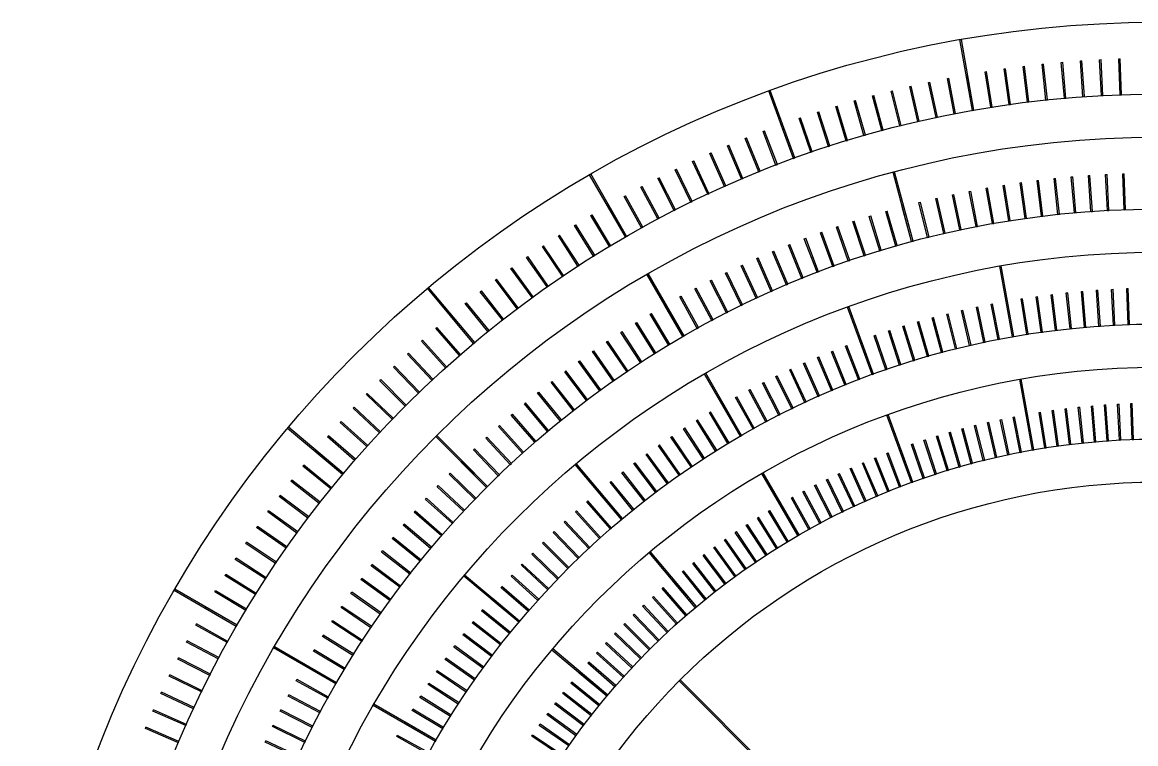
# Model space of a CAD drawing. Header units: millimetres. Extents: x -158 to 158, y -158 to 158.
# Drawn here: x -158 to -3.1, y 57.6 to 158 of the extents above; entities that cross this region are included whole.
import ezdxf

# ---------------------------------------------------------------- set-up
doc = ezdxf.new("R2010")
doc.units = ezdxf.units.MM
doc.layers.add('Compound009', color=7, linetype='CONTINUOUS')

msp = doc.modelspace()

# ---------------------------------------------------------------- linework, layer by layer
at = {"layer": 'Compound009'}
for p, q in [((-27.5349, 155.582), (-27.3379, 155.617)), ((-25.7984, 145.734), (-27.5349, 155.582)), ((-25.6014, 145.769), (-27.3379, 155.617)), ((-18.7453, 151.847), (-18.5468, 151.872)), ((-18.1359, 146.885), (-18.7453, 151.847)), ((-17.9374, 146.909), (-18.5468, 151.872)), ((-16.0923, 152.151), (-15.8934, 152.172)), ((-15.5697, 147.179), (-16.0923, 152.151)), ((-15.3708, 147.2), (-15.8934, 152.172)), ((-13.4344, 152.409), (-13.2352, 152.427)), ((-12.9987, 147.428), (-13.4344, 152.409)), ((-12.7994, 147.446), (-13.2352, 152.427)), ((-10.7725, 152.62), (-10.573, 152.634)), ((-10.4237, 147.633), (-10.7725, 152.62)), ((-10.2242, 147.646), (-10.573, 152.634)), ((-8.10726, 152.785), (-7.90754, 152.796)), ((-7.84558, 147.792), (-8.10726, 152.785)), ((-7.64586, 147.802), (-7.90754, 152.796)), ((-5.43956, 152.903), (-5.23968, 152.91)), ((-5.26506, 147.906), (-5.43956, 152.903)), ((-5.06519, 147.913), (-5.23968, 152.91)), ((-26.6667, 150.658), (-26.4697, 150.693)), ((-25.7984, 145.734), (-26.6667, 150.658)), ((-25.6014, 145.769), (-26.4697, 150.693)), ((-24.0332, 151.101), (-23.8357, 151.132)), ((-23.2511, 146.162), (-24.0332, 151.101)), ((-23.0535, 146.194), (-23.8357, 151.132)), ((-21.3925, 151.497), (-21.1945, 151.525)), ((-20.6966, 146.546), (-21.3925, 151.497)), ((-20.4986, 146.574), (-21.1945, 151.525)), ((-34.5149, 149.056), (-34.3201, 149.101)), ((-33.3902, 144.184), (-34.5149, 149.056)), ((-33.1953, 144.229), (-34.3201, 149.101)), ((-31.9083, 149.636), (-31.7127, 149.677)), ((-30.8687, 144.745), (-31.9083, 149.636)), ((-30.6731, 144.787), (-31.7127, 149.677)), ((-29.2919, 150.17), (-29.0956, 150.208)), ((-28.3379, 145.262), (-29.2919, 150.17)), ((-28.1416, 145.3), (-29.0956, 150.208)), ((-54.1332, 148.437), (-53.9452, 148.506)), ((-50.713, 139.04), (-54.1332, 148.437)), ((-50.525, 139.109), (-53.9452, 148.506)), ((-39.6959, 147.761), (-39.5027, 147.813)), ((-38.4018, 142.931), (-39.6959, 147.761)), ((-38.2086, 142.983), (-39.5027, 147.813)), ((-37.1111, 148.431), (-36.917, 148.479)), ((-35.9015, 143.58), (-37.1111, 148.431)), ((-35.7074, 143.628), (-36.917, 148.479)), ((-15.5697, 147.179), (-15.3708, 147.2)), ((-12.9987, 147.428), (-12.7994, 147.446)), ((-10.4237, 147.633), (-10.2242, 147.646)), ((-7.84558, 147.792), (-7.64586, 147.802)), ((-5.26506, 147.906), (-5.06519, 147.913)), ((-44.8285, 146.285), (-44.6372, 146.344)), ((-43.3666, 141.504), (-44.8285, 146.285)), ((-43.1754, 141.562), (-44.6372, 146.344)), ((-42.2686, 147.045), (-42.0764, 147.101)), ((-40.8905, 142.239), (-42.2686, 147.045)), ((-40.6982, 142.294), (-42.0764, 147.101)), ((-25.7984, 145.734), (-25.6014, 145.769)), ((-25.7984, 145.734), (-25.6014, 145.769)), ((-23.2511, 146.162), (-23.0535, 146.194)), ((-20.6966, 146.546), (-20.4986, 146.574)), ((-18.1359, 146.885), (-17.9374, 146.909)), ((-49.9065, 144.632), (-49.7174, 144.697)), ((-48.2786, 139.904), (-49.9065, 144.632)), ((-48.0895, 139.969), (-49.7174, 144.697)), ((-47.3747, 145.481), (-47.1845, 145.543)), ((-45.8296, 140.725), (-47.3747, 145.481)), ((-45.6394, 140.787), (-47.1845, 145.543)), ((-33.3902, 144.184), (-33.1953, 144.229)), ((-30.8687, 144.745), (-30.6731, 144.787)), ((-28.3379, 145.262), (-28.1416, 145.3)), ((-54.9237, 142.802), (-54.7369, 142.874)), ((-53.1318, 138.134), (-54.9237, 142.802)), ((-52.9451, 138.206), (-54.7369, 142.874)), ((-52.4231, 143.739), (-52.2351, 143.807)), ((-50.713, 139.04), (-52.4231, 143.739)), ((-50.525, 139.109), (-52.2351, 143.807)), ((-38.4018, 142.931), (-38.2086, 142.983)), ((-35.9015, 143.58), (-35.7074, 143.628)), ((-57.4075, 141.822), (-57.2221, 141.897)), ((-55.5345, 137.186), (-57.4075, 141.822)), ((-55.3491, 137.261), (-57.2221, 141.897)), ((-43.3666, 141.504), (-43.1754, 141.562)), ((-40.8905, 142.239), (-40.6982, 142.294)), ((-62.3221, 139.732), (-62.1394, 139.813)), ((-60.2884, 135.164), (-62.3221, 139.732)), ((-60.1057, 135.245), (-62.1394, 139.813)), ((-59.8739, 140.798), (-59.6898, 140.876)), ((-57.9203, 136.196), (-59.8739, 140.798)), ((-57.7362, 136.274), (-59.6898, 140.876)), ((-48.2786, 139.904), (-48.0895, 139.969)), ((-45.8296, 140.725), (-45.6394, 140.787)), ((-64.7512, 138.623), (-64.57, 138.707)), ((-62.6381, 134.091), (-64.7512, 138.623)), ((-62.4569, 134.176), (-64.57, 138.707)), ((-53.1318, 138.134), (-52.9451, 138.206)), ((-50.713, 139.04), (-50.525, 139.109)), ((-50.713, 139.04), (-50.525, 139.109)), ((-79.0866, 136.782), (-78.9134, 136.882)), ((-74.0866, 128.122), (-79.0866, 136.782)), ((-73.9134, 128.222), (-78.9134, 136.882)), ((-69.5496, 136.279), (-69.3714, 136.369)), ((-67.1015, 131.914), (-69.3714, 136.369)), ((-67.1607, 137.472), (-66.9809, 137.559)), ((-64.9688, 132.978), (-67.1607, 137.472)), ((-64.7891, 133.065), (-66.9809, 137.559)), ((-55.5345, 137.186), (-55.3491, 137.261)), ((-36.8489, 137.136), (-36.6557, 137.187)), ((-34.2607, 127.476), (-36.8489, 137.136)), ((-34.0675, 127.528), (-36.6557, 137.187)), ((-12.04, 136.47), (-11.8407, 136.487)), ((-11.6042, 131.489), (-12.04, 136.47)), ((-11.4049, 131.506), (-11.8407, 136.487)), ((-9.65639, 136.659), (-9.45688, 136.673)), ((-9.30761, 131.671), (-9.65639, 136.659)), ((-9.1081, 131.685), (-9.45688, 136.673)), ((-7.26989, 136.807), (-7.07016, 136.817)), ((-7.00821, 131.814), (-7.26989, 136.807)), ((-6.80848, 131.824), (-7.07016, 136.817)), ((-4.88117, 136.913), (-4.68129, 136.92)), ((-4.70667, 131.916), (-4.88117, 136.913)), ((-4.50679, 131.923), (-4.68129, 136.92)), ((-71.9174, 135.044), (-71.7409, 135.138)), ((-69.5701, 130.629), (-71.9174, 135.044)), ((-69.3935, 130.723), (-71.7409, 135.138)), ((-67.2797, 131.824), (-69.5496, 136.279)), ((-60.2884, 135.164), (-60.1057, 135.245)), ((-57.9203, 136.196), (-57.7362, 136.274)), ((-23.8883, 134.901), (-23.6913, 134.936)), ((-23.02, 129.977), (-23.8883, 134.901)), ((-22.8231, 130.012), (-23.6913, 134.936)), ((-21.5303, 135.298), (-21.3328, 135.329)), ((-20.7481, 130.359), (-21.5303, 135.298)), ((-20.5506, 130.391), (-21.3328, 135.329)), ((-19.1657, 135.653), (-18.9677, 135.681)), ((-18.4699, 130.701), (-19.1657, 135.653)), ((-18.2718, 130.729), (-18.9677, 135.681)), ((-16.7954, 135.967), (-16.5968, 135.991)), ((-16.186, 131.004), (-16.7954, 135.967)), ((-15.9875, 131.028), (-16.5968, 135.991)), ((-14.4199, 136.239), (-14.2209, 136.26)), ((-13.8972, 131.266), (-14.4199, 136.239)), ((-13.6983, 131.287), (-14.2209, 136.26)), ((-74.2633, 133.768), (-74.0884, 133.865)), ((-71.8393, 129.395), (-74.2633, 133.768)), ((-71.6644, 129.492), (-74.0884, 133.865)), ((-62.6381, 134.091), (-62.4569, 134.176)), ((-30.9157, 133.466), (-30.7209, 133.511)), ((-29.791, 128.594), (-30.9157, 133.466)), ((-29.5961, 128.639), (-30.7209, 133.511)), ((-28.5817, 133.985), (-28.3861, 134.027)), ((-27.5422, 129.095), (-28.5817, 133.985)), ((-27.3465, 129.136), (-28.3861, 134.027)), ((-26.239, 134.464), (-26.0427, 134.502)), ((-25.285, 129.556), (-26.239, 134.464)), ((-25.0886, 129.594), (-26.0427, 134.502)), ((-76.5866, 132.452), (-76.4134, 132.552)), ((-74.0866, 128.122), (-76.5866, 132.452)), ((-73.9134, 128.222), (-76.4134, 132.552)), ((-67.2797, 131.824), (-67.1015, 131.914)), ((-64.9688, 132.978), (-64.7891, 133.065)), ((-37.8584, 131.665), (-37.6662, 131.72)), ((-36.288, 126.914), (-37.6662, 131.72)), ((-35.5548, 132.306), (-35.3616, 132.358)), ((-34.2607, 127.476), (-35.5548, 132.306)), ((-34.0675, 127.528), (-35.3616, 132.358)), ((-33.2403, 132.906), (-33.0463, 132.955)), ((-32.0307, 128.055), (-33.2403, 132.906)), ((-31.8367, 128.103), (-33.0463, 132.955)), ((-9.30761, 131.671), (-9.1081, 131.685)), ((-7.00821, 131.814), (-6.80848, 131.824)), ((-4.70667, 131.916), (-4.50679, 131.923)), ((-78.8865, 131.095), (-78.7151, 131.198)), ((-76.3114, 126.809), (-78.8865, 131.095)), ((-76.1399, 126.912), (-78.7151, 131.198)), ((-69.5701, 130.629), (-69.3935, 130.723)), ((-42.4304, 130.264), (-42.2402, 130.326)), ((-40.8853, 125.509), (-42.4304, 130.264)), ((-40.6951, 125.57), (-42.2402, 130.326)), ((-40.1506, 130.985), (-39.9593, 131.043)), ((-38.6887, 126.203), (-40.1506, 130.985)), ((-38.4974, 126.261), (-39.9593, 131.043)), ((-36.4803, 126.859), (-37.8584, 131.665)), ((-20.7481, 130.359), (-20.5506, 130.391)), ((-18.4699, 130.701), (-18.2718, 130.729)), ((-16.186, 131.004), (-15.9875, 131.028)), ((-13.8972, 131.266), (-13.6983, 131.287)), ((-11.6042, 131.489), (-11.4049, 131.506)), ((-81.1625, 129.698), (-80.9928, 129.804)), ((-78.5129, 125.458), (-81.1625, 129.698)), ((-78.3432, 125.564), (-80.9928, 129.804)), ((-71.8393, 129.395), (-71.6644, 129.492)), ((-46.9507, 128.704), (-46.7628, 128.772)), ((-45.2406, 124.005), (-46.9507, 128.704)), ((-45.0527, 124.074), (-46.7628, 128.772)), ((-44.6974, 129.503), (-44.5083, 129.569)), ((-43.0695, 124.776), (-44.6974, 129.503)), ((-42.8804, 124.841), (-44.5083, 129.569)), ((-29.791, 128.594), (-29.5961, 128.639)), ((-27.5422, 129.095), (-27.3465, 129.136)), ((-25.285, 129.556), (-25.0886, 129.594)), ((-23.02, 129.977), (-22.8231, 130.012)), ((-83.4136, 128.262), (-83.2459, 128.371)), ((-80.6904, 124.069), (-83.4136, 128.262)), ((-80.5227, 124.178), (-83.2459, 128.371)), ((-74.0866, 128.122), (-73.9134, 128.222)), ((-74.0866, 128.122), (-73.9134, 128.222)), ((-51.4138, 126.987), (-51.2284, 127.062)), ((-49.3554, 122.426), (-51.2284, 127.062)), ((-49.1898, 127.865), (-49.0031, 127.936)), ((-47.3979, 123.197), (-49.1898, 127.865)), ((-47.2112, 123.268), (-49.0031, 127.936)), ((-34.2607, 127.476), (-34.0675, 127.528)), ((-34.2607, 127.476), (-34.0675, 127.528)), ((-32.0307, 128.055), (-31.8367, 128.103)), ((-85.6394, 126.787), (-85.4736, 126.899)), ((-82.8435, 122.642), (-85.6394, 126.787)), ((-82.6776, 122.753), (-85.4736, 126.899)), ((-78.5129, 125.458), (-78.3432, 125.564)), ((-76.3114, 126.809), (-76.1399, 126.912)), ((-53.6222, 126.07), (-53.4381, 126.148)), ((-51.6686, 121.468), (-53.6222, 126.07)), ((-51.4845, 121.546), (-53.4381, 126.148)), ((-49.5408, 122.351), (-51.4138, 126.987)), ((-40.8853, 125.509), (-40.6951, 125.57)), ((-38.6887, 126.203), (-38.4974, 126.261)), ((-36.4803, 126.859), (-36.288, 126.914)), ((-87.8391, 125.273), (-87.6753, 125.388)), ((-84.9712, 121.177), (-87.8391, 125.273)), ((-84.8074, 121.292), (-87.6753, 125.388)), ((-80.6904, 124.069), (-80.5227, 124.178)), ((-57.9893, 124.122), (-57.8081, 124.206)), ((-55.8762, 119.59), (-57.9893, 124.122)), ((-55.695, 119.675), (-57.8081, 124.206)), ((-55.8143, 125.115), (-55.6316, 125.196)), ((-53.7806, 120.547), (-55.8143, 125.115)), ((-53.5979, 120.629), (-55.6316, 125.196)), ((-45.2406, 124.005), (-45.0527, 124.074)), ((-43.0695, 124.776), (-42.8804, 124.841)), ((-21.9782, 124.068), (-21.7812, 124.103)), ((-20.2417, 114.22), (-21.9782, 124.068)), ((-20.0447, 114.255), (-21.7812, 124.103)), ((-90.012, 123.721), (-89.8502, 123.838)), ((-87.0731, 119.676), (-90.012, 123.721)), ((-86.9113, 119.793), (-89.8502, 123.838)), ((-82.8435, 122.642), (-82.6776, 122.753)), ((-71.0866, 122.926), (-70.9134, 123.026)), ((-66.0866, 114.265), (-71.0866, 122.926)), ((-65.9134, 114.365), (-70.9134, 123.026)), ((-60.1467, 123.091), (-59.967, 123.179)), ((-57.9549, 118.597), (-60.1467, 123.091)), ((-57.7751, 118.685), (-59.967, 123.179)), ((-49.5408, 122.351), (-49.3554, 122.426)), ((-47.3979, 123.197), (-47.2112, 123.268)), ((-101.637, 120.971), (-101.484, 121.099)), ((-95.2092, 113.31), (-101.637, 120.971)), ((-95.056, 113.439), (-101.484, 121.099)), ((-92.1576, 122.131), (-91.9978, 122.251)), ((-89.1485, 118.138), (-92.1576, 122.131)), ((-88.9888, 118.258), (-91.9978, 122.251)), ((-84.9712, 121.177), (-84.8074, 121.292)), ((-64.4059, 120.917), (-64.2293, 121.011)), ((-62.0585, 116.502), (-64.4059, 120.917)), ((-61.882, 116.596), (-64.2293, 121.011)), ((-62.2858, 122.022), (-62.1076, 122.113)), ((-60.0158, 117.567), (-62.2858, 122.022)), ((-59.8376, 117.658), (-62.1076, 122.113)), ((-51.6686, 121.468), (-51.4845, 121.546)), ((-6.43251, 120.829), (-6.23279, 120.839)), ((-5.97111, 115.846), (-6.23279, 120.839)), ((-4.32278, 120.923), (-4.1229, 120.93)), ((-4.14828, 115.926), (-4.32278, 120.923)), ((-3.9484, 115.933), (-4.1229, 120.93)), ((-94.275, 120.504), (-94.1174, 120.627)), ((-91.1967, 116.564), (-94.275, 120.504)), ((-91.0391, 116.687), (-94.1174, 120.627)), ((-87.0731, 119.676), (-86.9113, 119.793)), ((-66.5064, 119.774), (-66.3315, 119.871)), ((-64.0823, 115.401), (-66.5064, 119.774)), ((-63.9074, 115.498), (-66.3315, 119.871)), ((-55.8762, 119.59), (-55.695, 119.675)), ((-53.7806, 120.547), (-53.5979, 120.629)), ((-19.0273, 119.495), (-18.8298, 119.526)), ((-18.2452, 114.556), (-19.0273, 119.495)), ((-18.0476, 114.587), (-18.8298, 119.526)), ((-16.939, 119.809), (-16.7409, 119.836)), ((-16.2431, 114.857), (-16.939, 119.809)), ((-16.0451, 114.885), (-16.7409, 119.836)), ((-14.8454, 120.086), (-14.6469, 120.11)), ((-14.2361, 115.123), (-14.8454, 120.086)), ((-14.0376, 115.148), (-14.6469, 120.11)), ((-12.7474, 120.327), (-12.5485, 120.348)), ((-12.2248, 115.354), (-12.7474, 120.327)), ((-12.0258, 115.375), (-12.5485, 120.348)), ((-10.6455, 120.531), (-10.4462, 120.548)), ((-10.2097, 115.55), (-10.6455, 120.531)), ((-10.0104, 115.567), (-10.4462, 120.548)), ((-8.54029, 120.698), (-8.34078, 120.712)), ((-8.19151, 115.71), (-8.54029, 120.698)), ((-7.99199, 115.724), (-8.34078, 120.712)), ((-6.17083, 115.836), (-6.43251, 120.829)), ((-96.3637, 118.84), (-96.2083, 118.966)), ((-93.2171, 114.955), (-96.3637, 118.84)), ((-93.0617, 115.081), (-96.2083, 118.966)), ((-89.1485, 118.138), (-88.9888, 118.258)), ((-68.5866, 118.595), (-68.4134, 118.695)), ((-66.0866, 114.265), (-68.5866, 118.595)), ((-65.9134, 114.365), (-68.4134, 118.695)), ((-57.9549, 118.597), (-57.7751, 118.685)), ((-43.1885, 118.367), (-43.0006, 118.435)), ((-39.7683, 108.97), (-43.1885, 118.367)), ((-39.5804, 109.039), (-43.0006, 118.435)), ((-27.3165, 117.876), (-27.1216, 117.921)), ((-26.1918, 113.004), (-27.3165, 117.876)), ((-25.9969, 113.049), (-27.1216, 117.921)), ((-25.2551, 118.335), (-25.0595, 118.377)), ((-24.2156, 113.444), (-25.2551, 118.335)), ((-24.0199, 113.486), (-25.0595, 118.377)), ((-23.1861, 118.758), (-22.9897, 118.796)), ((-22.232, 113.85), (-23.1861, 118.758)), ((-22.0357, 113.888), (-22.9897, 118.796)), ((-21.1099, 119.144), (-20.9129, 119.179)), ((-20.2417, 114.22), (-21.1099, 119.144)), ((-20.0447, 114.255), (-20.9129, 119.179)), ((-98.4231, 117.141), (-98.2699, 117.269)), ((-95.2092, 113.31), (-98.4231, 117.141)), ((-95.056, 113.439), (-98.2699, 117.269)), ((-91.1967, 116.564), (-91.0391, 116.687)), ((-72.6837, 116.13), (-72.5141, 116.236)), ((-69.8645, 111.995), (-72.5141, 116.236)), ((-70.6459, 117.38), (-70.4745, 117.483)), ((-68.0707, 113.095), (-70.6459, 117.38)), ((-67.8993, 113.198), (-70.4745, 117.483)), ((-62.0585, 116.502), (-61.882, 116.596)), ((-60.0158, 117.567), (-59.8376, 117.658)), ((-33.4482, 116.285), (-33.256, 116.34)), ((-32.0701, 111.479), (-33.4482, 116.285)), ((-31.8778, 111.534), (-33.256, 116.34)), ((-31.4137, 116.851), (-31.2205, 116.903)), ((-30.1196, 112.022), (-31.4137, 116.851)), ((-29.9264, 112.073), (-31.2205, 116.903)), ((-29.3696, 117.382), (-29.1755, 117.43)), ((-28.16, 112.53), (-29.3696, 117.382)), ((-27.9659, 112.578), (-29.1755, 117.43)), ((-100.453, 115.405), (-100.302, 115.536)), ((-97.1722, 111.631), (-100.453, 115.405)), ((-97.0213, 111.763), (-100.302, 115.536)), ((-93.2171, 114.955), (-93.0617, 115.081)), ((-74.6994, 114.843), (-74.5317, 114.952)), ((-71.9762, 110.65), (-74.6994, 114.843)), ((-71.8085, 110.759), (-74.5317, 114.952)), ((-70.0341, 111.889), (-72.6837, 116.13)), ((-64.0823, 115.401), (-63.9074, 115.498)), ((-37.4862, 115.047), (-37.296, 115.109)), ((-35.9411, 110.292), (-37.4862, 115.047)), ((-35.7509, 110.353), (-37.296, 115.109)), ((-35.4726, 115.684), (-35.2813, 115.742)), ((-34.0107, 110.902), (-35.4726, 115.684)), ((-33.8195, 110.961), (-35.2813, 115.742)), ((-16.2431, 114.857), (-16.0451, 114.885)), ((-14.2361, 115.123), (-14.0376, 115.148)), ((-12.2248, 115.354), (-12.0258, 115.375)), ((-10.2097, 115.55), (-10.0104, 115.567)), ((-8.19151, 115.71), (-7.99199, 115.724)), ((-6.17083, 115.836), (-5.97111, 115.846)), ((-4.14828, 115.926), (-3.9484, 115.933)), ((-102.451, 113.634), (-102.303, 113.768)), ((-99.1056, 109.919), (-102.451, 113.634)), ((-98.957, 110.052), (-102.303, 113.768)), ((-95.2092, 113.31), (-95.056, 113.439)), ((-95.2092, 113.31), (-95.056, 113.439)), ((-76.6923, 113.522), (-76.5265, 113.634)), ((-73.8964, 109.377), (-76.6923, 113.522)), ((-73.7306, 109.489), (-76.5265, 113.634)), ((-68.0707, 113.095), (-67.8993, 113.198)), ((-66.0866, 114.265), (-65.9134, 114.365)), ((-66.0866, 114.265), (-65.9134, 114.365)), ((-41.4784, 113.669), (-41.2905, 113.737)), ((-39.7683, 108.97), (-41.4784, 113.669)), ((-39.5804, 109.039), (-41.2905, 113.737)), ((-39.4883, 114.375), (-39.2992, 114.44)), ((-37.8605, 109.648), (-39.4883, 114.375)), ((-37.6714, 109.713), (-39.2992, 114.44)), ((-24.2156, 113.444), (-24.0199, 113.486)), ((-22.232, 113.85), (-22.0357, 113.888)), ((-20.2417, 114.22), (-20.0447, 114.255)), ((-20.2417, 114.22), (-20.0447, 114.255)), ((-18.2452, 114.556), (-18.0476, 114.587)), ((-104.419, 111.829), (-104.273, 111.965)), ((-101.009, 108.172), (-104.419, 111.829)), ((-100.863, 108.309), (-104.273, 111.965)), ((-97.1722, 111.631), (-97.0213, 111.763)), ((-78.6619, 112.166), (-78.4981, 112.281)), ((-75.794, 108.071), (-78.6619, 112.166)), ((-75.6302, 108.185), (-78.4981, 112.281)), ((-70.0341, 111.889), (-69.8645, 111.995)), ((-45.4201, 112.152), (-45.2347, 112.227)), ((-43.5471, 107.516), (-45.4201, 112.152)), ((-43.3616, 107.591), (-45.2347, 112.227)), ((-43.4559, 112.927), (-43.2692, 112.999)), ((-41.664, 108.259), (-43.4559, 112.927)), ((-41.4773, 108.331), (-43.2692, 112.999)), ((-30.1196, 112.022), (-29.9264, 112.073)), ((-28.16, 112.53), (-27.9659, 112.578)), ((-26.1918, 113.004), (-25.9969, 113.049)), ((-106.355, 109.99), (-106.211, 110.128)), ((-102.738, 106.532), (-106.211, 110.128)), ((-99.1056, 109.919), (-98.957, 110.052)), ((-80.6075, 110.777), (-80.4457, 110.894)), ((-77.6686, 106.731), (-80.6075, 110.777)), ((-77.5068, 106.849), (-80.4457, 110.894)), ((-71.9762, 110.65), (-71.8085, 110.759)), ((-49.3065, 110.498), (-49.1238, 110.58)), ((-47.2728, 105.931), (-49.3065, 110.498)), ((-47.0901, 106.012), (-49.1238, 110.58)), ((-47.3705, 111.342), (-47.1864, 111.42)), ((-45.4169, 106.739), (-47.3705, 111.342)), ((-45.2328, 106.818), (-47.1864, 111.42)), ((-35.9411, 110.292), (-35.7509, 110.353)), ((-34.0107, 110.902), (-33.8195, 110.961)), ((-32.0701, 111.479), (-31.8778, 111.534)), ((-102.881, 106.393), (-106.355, 109.99)), ((-82.5285, 109.353), (-82.3688, 109.473)), ((-79.5194, 105.36), (-82.5285, 109.353)), ((-79.3597, 105.48), (-82.3688, 109.473)), ((-73.8964, 109.377), (-73.7306, 109.489)), ((-63.0866, 109.069), (-62.9134, 109.169)), ((-58.0866, 100.409), (-63.0866, 109.069)), ((-57.9134, 100.509), (-62.9134, 109.169)), ((-53.1328, 108.71), (-52.953, 108.798)), ((-50.9409, 104.216), (-53.1328, 108.71)), ((-50.7612, 104.304), (-52.953, 108.798)), ((-51.2274, 109.621), (-51.0462, 109.706)), ((-49.1143, 105.089), (-51.2274, 109.621)), ((-48.9331, 105.174), (-51.0462, 109.706)), ((-39.7683, 108.97), (-39.5804, 109.039)), ((-39.7683, 108.97), (-39.5804, 109.039)), ((-37.8605, 109.648), (-37.6714, 109.713)), ((-108.258, 108.117), (-108.117, 108.258)), ((-104.723, 104.581), (-108.258, 108.117)), ((-104.581, 104.723), (-108.117, 108.258)), ((-101.009, 108.172), (-100.863, 108.309)), ((-84.4244, 107.896), (-84.2668, 108.019)), ((-81.3461, 103.956), (-84.4244, 107.896)), ((-81.1885, 104.079), (-84.2668, 108.019)), ((-75.794, 108.071), (-75.6302, 108.185)), ((-55.022, 107.766), (-54.8437, 107.857)), ((-52.752, 103.311), (-55.022, 107.766)), ((-52.5738, 103.402), (-54.8437, 107.857)), ((-43.5471, 107.516), (-43.3616, 107.591)), ((-41.664, 108.259), (-41.4773, 108.331)), ((-19.1998, 108.311), (-19.0028, 108.346)), ((-17.4633, 98.4634), (-19.1998, 108.311)), ((-17.2663, 98.4981), (-19.0028, 108.346)), ((-110.128, 106.211), (-109.99, 106.355)), ((-106.532, 102.738), (-110.128, 106.211)), ((-106.393, 102.881), (-109.99, 106.355)), ((-102.881, 106.393), (-102.738, 106.532)), ((-86.2946, 106.406), (-86.1392, 106.532)), ((-83.148, 102.52), (-86.2946, 106.406)), ((-82.9926, 102.646), (-86.1392, 106.532)), ((-79.5194, 105.36), (-79.3597, 105.48)), ((-77.6686, 106.731), (-77.5068, 106.849)), ((-58.7494, 105.781), (-58.5745, 105.877)), ((-56.3254, 101.407), (-58.7494, 105.781)), ((-56.1505, 101.504), (-58.5745, 105.877)), ((-56.8944, 106.79), (-56.7178, 106.884)), ((-54.547, 102.375), (-56.8944, 106.79)), ((-54.3704, 102.469), (-56.7178, 106.884)), ((-47.2728, 105.931), (-47.0901, 106.012)), ((-45.4169, 106.739), (-45.2328, 106.818)), ((-111.965, 104.273), (-111.829, 104.419)), ((-108.309, 100.863), (-111.965, 104.273)), ((-108.172, 101.009), (-111.829, 104.419)), ((-104.723, 104.581), (-104.581, 104.723)), ((-88.1385, 104.884), (-87.9853, 105.012)), ((-84.9246, 101.054), (-88.1385, 104.884)), ((-84.7714, 101.182), (-87.9853, 105.012)), ((-81.3461, 103.956), (-81.1885, 104.079)), ((-60.5866, 104.739), (-60.4134, 104.839)), ((-58.0866, 100.409), (-60.5866, 104.739)), ((-57.9134, 100.509), (-60.4134, 104.839)), ((-50.9409, 104.216), (-50.7612, 104.304)), ((-49.1143, 105.089), (-48.9331, 105.174)), ((-14.7122, 103.964), (-14.5141, 103.992)), ((-14.0163, 99.0129), (-14.7122, 103.964)), ((-13.8183, 99.0407), (-14.5141, 103.992)), ((-12.8955, 104.205), (-12.697, 104.23)), ((-12.2862, 99.2424), (-12.8955, 104.205)), ((-12.0877, 99.2668), (-12.697, 104.23)), ((-11.0749, 104.414), (-10.876, 104.435)), ((-10.5523, 99.4417), (-11.0749, 104.414)), ((-10.3534, 99.4626), (-10.876, 104.435)), ((-9.25097, 104.592), (-9.05173, 104.609)), ((-8.81519, 99.6108), (-9.25097, 104.592)), ((-8.61595, 99.6282), (-9.05173, 104.609)), ((-7.42419, 104.737), (-7.22467, 104.751)), ((-7.0754, 99.7494), (-7.42419, 104.737)), ((-6.87589, 99.7634), (-7.22467, 104.751)), ((-5.59514, 104.851), (-5.39541, 104.861)), ((-5.33346, 99.8577), (-5.59514, 104.851)), ((-5.13373, 99.8682), (-5.39541, 104.861)), ((-3.76439, 104.933), (-3.56451, 104.94)), ((-3.58989, 99.9356), (-3.76439, 104.933)), ((-3.39001, 99.9426), (-3.56451, 104.94)), ((-113.768, 102.303), (-113.634, 102.451)), ((-110.052, 98.957), (-113.768, 102.303)), ((-109.919, 99.1056), (-113.634, 102.451)), ((-106.532, 102.738), (-106.393, 102.881)), ((-89.9556, 103.33), (-89.8046, 103.461)), ((-86.6753, 99.5561), (-89.9556, 103.33)), ((-86.5243, 99.6873), (-89.8046, 103.461)), ((-83.148, 102.52), (-82.9926, 102.646)), ((-64.205, 102.561), (-64.0354, 102.667)), ((-61.5554, 98.3206), (-64.205, 102.561)), ((-61.3858, 98.4266), (-64.0354, 102.667)), ((-62.4053, 103.666), (-62.2339, 103.769)), ((-59.8301, 99.3799), (-62.4053, 103.666)), ((-59.6587, 99.4829), (-62.2339, 103.769)), ((-54.547, 102.375), (-54.3704, 102.469)), ((-52.752, 103.311), (-52.5738, 103.402)), ((-37.7162, 103.332), (-37.5282, 103.4)), ((-34.296, 93.9351), (-37.7162, 103.332)), ((-34.108, 94.0035), (-37.5282, 103.4)), ((-23.7173, 102.286), (-23.5224, 102.331)), ((-22.5925, 97.4145), (-23.7173, 102.286)), ((-22.3977, 97.4595), (-23.5224, 102.331)), ((-21.9285, 102.685), (-21.7329, 102.726)), ((-20.889, 97.794), (-21.9285, 102.685)), ((-20.6934, 97.8356), (-21.7329, 102.726)), ((-20.1331, 103.052), (-19.9368, 103.09)), ((-19.1791, 98.1436), (-20.1331, 103.052)), ((-18.9827, 98.1818), (-19.9368, 103.09)), ((-18.3315, 103.387), (-18.1346, 103.422)), ((-17.4633, 98.4634), (-18.3315, 103.387)), ((-17.2663, 98.4981), (-18.1346, 103.422)), ((-16.5244, 103.692), (-16.3268, 103.723)), ((-15.7422, 98.7532), (-16.5244, 103.692)), ((-15.5447, 98.7845), (-16.3268, 103.723)), ((-121.099, 101.484), (-120.971, 101.637)), ((-113.439, 95.056), (-121.099, 101.484)), ((-113.31, 95.2092), (-120.971, 101.637)), ((-108.309, 100.863), (-108.172, 101.009)), ((-91.7452, 101.744), (-91.5966, 101.878)), ((-88.3996, 98.0282), (-91.7452, 101.744)), ((-88.2509, 98.162), (-91.5966, 101.878)), ((-84.9246, 101.054), (-84.7714, 101.182)), ((-65.9852, 101.425), (-65.8175, 101.534)), ((-63.262, 97.2313), (-65.9852, 101.425)), ((-63.0943, 97.3402), (-65.8175, 101.534)), ((-56.3254, 101.407), (-56.1505, 101.504)), ((-29.038, 100.905), (-28.8458, 100.96)), ((-27.6599, 96.0986), (-29.038, 100.905)), ((-27.4676, 96.1537), (-28.8458, 100.96)), ((-27.2726, 101.396), (-27.0794, 101.448)), ((-25.9785, 96.5667), (-27.2726, 101.396)), ((-25.7853, 96.6185), (-27.0794, 101.448)), ((-25.4988, 101.857), (-25.3048, 101.905)), ((-24.2892, 97.0054), (-25.4988, 101.857)), ((-24.0952, 97.0538), (-25.3048, 101.905)), ((-115.536, 100.302), (-115.405, 100.453)), ((-111.763, 97.0213), (-115.536, 100.302)), ((-111.631, 97.1722), (-115.405, 100.453)), ((-100.48, 100.338), (-100.338, 100.48)), ((-93.4088, 93.2674), (-100.48, 100.338)), ((-93.2674, 93.4088), (-100.338, 100.48)), ((-93.5069, 100.127), (-93.3606, 100.264)), ((-90.0969, 96.4705), (-93.5069, 100.127)), ((-89.9506, 96.6069), (-93.3606, 100.264)), ((-86.6753, 99.5561), (-86.5243, 99.6873)), ((-69.4847, 99.06), (-69.3208, 99.1748)), ((-66.453, 95.079), (-69.3208, 99.1748)), ((-67.7452, 100.258), (-67.5794, 100.369)), ((-64.9493, 96.1124), (-67.7452, 100.258)), ((-64.7835, 96.2243), (-67.5794, 100.369)), ((-59.8301, 99.3799), (-59.6587, 99.4829)), ((-58.0866, 100.409), (-57.9134, 100.509)), ((-58.0866, 100.409), (-57.9134, 100.509)), ((-34.2792, 99.2469), (-34.0901, 99.312)), ((-32.6514, 94.5193), (-34.2792, 99.2469)), ((-32.4623, 94.5844), (-34.0901, 99.312)), ((-32.5419, 99.83), (-32.3517, 99.8918)), ((-30.9968, 95.0747), (-32.5419, 99.83)), ((-30.8066, 95.1366), (-32.3517, 99.8918)), ((-30.7947, 100.383), (-30.6034, 100.441)), ((-29.3328, 95.6012), (-30.7947, 100.383)), ((-29.1415, 95.6597), (-30.6034, 100.441)), ((-12.2862, 99.2424), (-12.0877, 99.2668)), ((-10.5523, 99.4417), (-10.3534, 99.4626)), ((-8.81519, 99.6108), (-8.61595, 99.6282)), ((-7.0754, 99.7494), (-6.87589, 99.7634)), ((-5.33346, 99.8577), (-5.13373, 99.8682)), ((-3.58989, 99.9356), (-3.39001, 99.9426)), ((-117.269, 98.2699), (-117.141, 98.4231)), ((-113.439, 95.056), (-117.269, 98.2699)), ((-113.31, 95.2092), (-117.141, 98.4231)), ((-110.052, 98.957), (-109.919, 99.1056)), ((-95.2401, 98.4801), (-95.0963, 98.619)), ((-91.7668, 94.8834), (-95.2401, 98.4801)), ((-91.623, 95.0223), (-95.0963, 98.619)), ((-88.3996, 98.0282), (-88.2509, 98.162)), ((-71.2029, 97.8323), (-71.0411, 97.9498)), ((-68.264, 93.7872), (-71.2029, 97.8323)), ((-68.1022, 93.9047), (-71.0411, 97.9498)), ((-66.6168, 94.9643), (-69.4847, 99.06)), ((-61.5554, 98.3206), (-61.3858, 98.4266)), ((-37.722, 97.9901), (-37.5353, 98.0618)), ((-35.9302, 93.3222), (-37.722, 97.9901)), ((-35.7434, 93.3939), (-37.5353, 98.0618)), ((-36.0061, 98.6335), (-35.8181, 98.7019)), ((-34.296, 93.9351), (-36.0061, 98.6335)), ((-34.108, 94.0035), (-35.8181, 98.7019)), ((-20.889, 97.794), (-20.6934, 97.8356)), ((-19.1791, 98.1436), (-18.9827, 98.1818)), ((-17.4633, 98.4634), (-17.2663, 98.4981)), ((-17.4633, 98.4634), (-17.2663, 98.4981)), ((-15.7422, 98.7532), (-15.5447, 98.7845)), ((-14.0163, 99.0129), (-13.8183, 99.0407)), ((-118.966, 96.2083), (-118.84, 96.3637)), ((-115.081, 93.0617), (-118.966, 96.2083)), ((-114.955, 93.2171), (-118.84, 96.3637)), ((-111.763, 97.0213), (-111.631, 97.1722)), ((-96.9443, 96.8029), (-96.8029, 96.9443)), ((-93.4088, 93.2674), (-96.9443, 96.8029)), ((-93.2674, 93.4088), (-96.8029, 96.9443)), ((-90.0969, 96.4705), (-89.9506, 96.6069)), ((-81.0678, 96.4573), (-80.9146, 96.5859)), ((-74.64, 88.7969), (-81.0678, 96.4573)), ((-74.4868, 88.9254), (-80.9146, 96.5859)), ((-72.8995, 96.5747), (-72.7398, 96.6951)), ((-69.8904, 92.5815), (-72.8995, 96.5747)), ((-69.7307, 92.7019), (-72.7398, 96.6951)), ((-64.9493, 96.1124), (-64.7835, 96.2243)), ((-63.262, 97.2313), (-63.0943, 97.3402)), ((-41.1188, 96.6139), (-40.9347, 96.6921)), ((-39.1652, 92.0114), (-41.1188, 96.6139)), ((-38.9811, 92.0896), (-40.9347, 96.6921)), ((-39.4264, 97.3168), (-39.241, 97.3918)), ((-37.5534, 92.6809), (-39.4264, 97.3168)), ((-37.3679, 92.7558), (-39.241, 97.3918)), ((-27.6599, 96.0986), (-27.4676, 96.1537)), ((-25.9785, 96.5667), (-25.7853, 96.6185)), ((-24.2892, 97.0054), (-24.0952, 97.0538)), ((-22.5925, 97.4145), (-22.3977, 97.4595)), ((-113.439, 95.056), (-113.31, 95.2092)), ((-113.439, 95.056), (-113.31, 95.2092)), ((-98.619, 95.0963), (-98.4801, 95.2401)), ((-95.0223, 91.623), (-98.619, 95.0963)), ((-94.8834, 91.7668), (-98.4801, 95.2401)), ((-91.7668, 94.8834), (-91.623, 95.0223)), ((-74.5738, 95.2877), (-74.4162, 95.4109)), ((-71.4955, 91.3477), (-74.5738, 95.2877)), ((-71.3379, 91.4708), (-74.4162, 95.4109)), ((-66.6168, 94.9643), (-66.453, 95.079)), ((-55.0866, 95.2128), (-54.9134, 95.3128)), ((-50.0866, 86.5525), (-55.0866, 95.2128)), ((-49.9134, 86.6525), (-54.9134, 95.3128)), ((-44.4655, 95.1201), (-44.2843, 95.2046)), ((-42.3525, 90.5885), (-44.4655, 95.1201)), ((-42.1712, 90.673), (-44.2843, 95.2046)), ((-42.7987, 95.8816), (-42.616, 95.9629)), ((-40.765, 91.3139), (-42.7987, 95.8816)), ((-40.5823, 91.3952), (-42.616, 95.9629)), ((-32.6514, 94.5193), (-32.4623, 94.5844)), ((-30.9968, 95.0747), (-30.8066, 95.1366)), ((-29.3328, 95.6012), (-29.1415, 95.6597)), ((-120.627, 94.1174), (-120.504, 94.275)), ((-116.687, 91.0391), (-120.627, 94.1174)), ((-116.564, 91.1967), (-120.504, 94.275)), ((-115.081, 93.0617), (-114.955, 93.2171)), ((-100.264, 93.3606), (-100.127, 93.5069)), ((-96.6069, 89.9506), (-100.264, 93.3606)), ((-96.4705, 90.0969), (-100.127, 93.5069)), ((-93.4088, 93.2674), (-93.2674, 93.4088)), ((-93.4088, 93.2674), (-93.2674, 93.4088)), ((-76.2255, 93.9717), (-76.0701, 94.0976)), ((-73.0789, 90.086), (-76.2255, 93.9717)), ((-72.9235, 90.2119), (-76.0701, 94.0976)), ((-68.264, 93.7872), (-68.1022, 93.9047)), ((-47.7581, 93.5103), (-47.5799, 93.6011)), ((-45.4882, 89.0553), (-47.7581, 93.5103)), ((-45.3099, 89.1461), (-47.5799, 93.6011)), ((-46.1188, 94.3295), (-45.9391, 94.4172)), ((-43.927, 89.8356), (-46.1188, 94.3295)), ((-43.7472, 89.9232), (-45.9391, 94.4172)), ((-35.9302, 93.3222), (-35.7434, 93.3939)), ((-34.296, 93.9351), (-34.108, 94.0035)), ((-34.296, 93.9351), (-34.108, 94.0035)), ((-122.251, 91.9978), (-122.131, 92.1576)), ((-118.258, 88.9888), (-122.251, 91.9978)), ((-118.138, 89.1485), (-122.131, 92.1576)), ((-101.878, 91.5966), (-101.744, 91.7452)), ((-98.162, 88.2509), (-101.878, 91.5966)), ((-98.0282, 88.3996), (-101.744, 91.7452)), ((-95.0223, 91.623), (-94.8834, 91.7668)), ((-77.8539, 92.6271), (-77.7007, 92.7557)), ((-74.64, 88.7969), (-77.8539, 92.6271)), ((-74.4868, 88.9254), (-77.7007, 92.7557)), ((-71.4955, 91.3477), (-71.3379, 91.4708)), ((-69.8904, 92.5815), (-69.7307, 92.7019)), ((-50.9925, 91.7866), (-50.8175, 91.8836)), ((-48.5684, 87.4135), (-50.9925, 91.7866)), ((-48.3935, 87.5105), (-50.8175, 91.8836)), ((-49.3828, 92.6626), (-49.2062, 92.7564)), ((-47.0355, 88.2478), (-49.3828, 92.6626)), ((-46.8589, 88.3417), (-49.2062, 92.7564)), ((-39.1652, 92.0114), (-38.9811, 92.0896)), ((-37.5534, 92.6809), (-37.3679, 92.7558)), ((-123.838, 89.8502), (-123.721, 90.012)), ((-119.676, 87.0731), (-123.721, 90.012)), ((-116.687, 91.0391), (-116.564, 91.1967)), ((-103.461, 89.8046), (-103.33, 89.9556)), ((-99.5561, 86.6753), (-103.33, 89.9556)), ((-96.6069, 89.9506), (-96.4705, 90.0969)), ((-81.0391, 89.8536), (-80.8905, 89.9874)), ((-77.6935, 86.1379), (-81.0391, 89.8536)), ((-77.5448, 86.2717), (-80.8905, 89.9874)), ((-79.4586, 91.2543), (-79.3077, 91.3855)), ((-76.1783, 87.4807), (-79.4586, 91.2543)), ((-76.0274, 87.6119), (-79.3077, 91.3855)), ((-73.0789, 90.086), (-72.9235, 90.2119)), ((-54.1647, 89.9511), (-53.9933, 90.0541)), ((-51.5895, 85.6652), (-54.1647, 89.9511)), ((-51.4181, 85.7682), (-53.9933, 90.0541)), ((-52.5866, 90.8827), (-52.4134, 90.9827)), ((-50.0866, 86.5525), (-52.5866, 90.8827)), ((-49.9134, 86.6525), (-52.4134, 90.9827)), ((-43.927, 89.8356), (-43.7472, 89.9232)), ((-42.3525, 90.5885), (-42.1712, 90.673)), ((-40.765, 91.3139), (-40.5823, 91.3952)), ((-119.793, 86.9113), (-123.838, 89.8502)), ((-118.258, 88.9888), (-118.138, 89.1485)), ((-99.6873, 86.5243), (-103.461, 89.8046)), ((-98.162, 88.2509), (-98.0282, 88.3996)), ((-82.5949, 88.4256), (-82.4487, 88.562)), ((-79.1849, 84.7688), (-82.5949, 88.4256)), ((-79.0387, 84.9052), (-82.4487, 88.562)), ((-74.64, 88.7969), (-74.4868, 88.9254)), ((-74.64, 88.7969), (-74.4868, 88.9254)), ((-55.7263, 88.9921), (-55.5567, 89.098)), ((-53.0767, 84.7518), (-55.7263, 88.9921)), ((-52.9071, 84.8578), (-55.5567, 89.098)), ((-47.0355, 88.2478), (-46.8589, 88.3417)), ((-45.4882, 89.0553), (-45.3099, 89.1461)), ((-125.388, 87.6753), (-125.273, 87.8391)), ((-121.292, 84.8074), (-125.388, 87.6753)), ((-121.177, 84.9712), (-125.273, 87.8391)), ((-119.793, 86.9113), (-119.676, 87.0731)), ((-105.012, 87.9853), (-104.884, 88.1385)), ((-101.182, 84.7714), (-105.012, 87.9853)), ((-101.054, 84.9246), (-104.884, 88.1385)), ((-84.1256, 86.9707), (-83.9817, 87.1096)), ((-80.6523, 83.374), (-84.1256, 86.9707)), ((-80.5084, 83.5129), (-83.9817, 87.1096)), ((-76.1783, 87.4807), (-76.0274, 87.6119)), ((-58.7982, 86.993), (-58.6324, 87.1049)), ((-56.0022, 82.8478), (-58.7982, 86.993)), ((-55.8364, 82.9597), (-58.6324, 87.1049)), ((-57.271, 88.0059), (-57.1032, 88.1149)), ((-54.5478, 83.8126), (-57.271, 88.0059)), ((-54.38, 83.9215), (-57.1032, 88.1149)), ((-48.5684, 87.4135), (-48.3935, 87.5105)), ((-126.899, 85.4736), (-126.787, 85.6394)), ((-122.753, 82.6776), (-126.899, 85.4736)), ((-122.642, 82.8435), (-126.787, 85.6394)), ((-106.532, 86.1392), (-106.406, 86.2946)), ((-102.646, 82.9926), (-106.532, 86.1392)), ((-102.52, 83.148), (-106.406, 86.2946)), ((-99.6873, 86.5243), (-99.5561, 86.6753)), ((-85.6306, 85.4892), (-85.4892, 85.6306)), ((-82.0951, 81.9537), (-85.6306, 85.4892)), ((-81.9537, 82.0951), (-85.4892, 85.6306)), ((-77.6935, 86.1379), (-77.5448, 86.2717)), ((-60.3074, 85.9536), (-60.1436, 86.0683)), ((-57.4396, 81.8578), (-60.3074, 85.9536)), ((-57.2757, 81.9726), (-60.1436, 86.0683)), ((-51.5895, 85.6652), (-51.4181, 85.7682)), ((-50.0866, 86.5525), (-49.9134, 86.6525)), ((-50.0866, 86.5525), (-49.9134, 86.6525)), ((-121.292, 84.8074), (-121.177, 84.9712)), ((-108.019, 84.2668), (-107.896, 84.4244)), ((-104.079, 81.1885), (-108.019, 84.2668)), ((-103.956, 81.3461), (-107.896, 84.4244)), ((-101.182, 84.7714), (-101.054, 84.9246)), ((-87.1096, 83.9817), (-86.9707, 84.1256)), ((-83.5129, 80.5084), (-87.1096, 83.9817)), ((-83.374, 80.6523), (-86.9707, 84.1256)), ((-79.1849, 84.7688), (-79.0387, 84.9052)), ((-70.7832, 84.2006), (-70.63, 84.3292)), ((-64.3554, 76.5402), (-70.7832, 84.2006)), ((-64.2022, 76.6687), (-70.63, 84.3292)), ((-63.2704, 83.7965), (-63.1107, 83.9169)), ((-60.2614, 79.8034), (-63.2704, 83.7965)), ((-60.1016, 79.9237), (-63.1107, 83.9169)), ((-61.7984, 84.888), (-61.6365, 85.0056)), ((-58.8594, 80.8429), (-61.7984, 84.888)), ((-58.6976, 80.9605), (-61.6365, 85.0056)), ((-54.5478, 83.8126), (-54.38, 83.9215)), ((-53.0767, 84.7518), (-52.9071, 84.8578)), ((-128.371, 83.2459), (-128.262, 83.4136)), ((-124.178, 80.5227), (-128.371, 83.2459)), ((-124.069, 80.6904), (-128.262, 83.4136)), ((-122.753, 82.6776), (-122.642, 82.8435)), ((-109.473, 82.3688), (-109.353, 82.5285)), ((-105.48, 79.3597), (-109.473, 82.3688)), ((-105.36, 79.5194), (-109.353, 82.5285)), ((-102.646, 82.9926), (-102.52, 83.148)), ((-88.562, 82.4487), (-88.4256, 82.5949)), ((-84.9052, 79.0387), (-88.562, 82.4487)), ((-84.7688, 79.1849), (-88.4256, 82.5949)), ((-80.6523, 83.374), (-80.5084, 83.5129)), ((-64.7233, 82.6796), (-64.5657, 82.8027)), ((-61.6449, 78.7395), (-64.7233, 82.6796)), ((-61.4873, 78.8626), (-64.5657, 82.8027)), ((-56.0022, 82.8478), (-55.8364, 82.9597)), ((-129.804, 80.9928), (-129.698, 81.1625)), ((-125.564, 78.3432), (-129.804, 80.9928)), ((-125.458, 78.5129), (-129.698, 81.1625)), ((-124.178, 80.5227), (-124.069, 80.6904)), ((-110.894, 80.4457), (-110.777, 80.6075)), ((-106.731, 77.6686), (-110.777, 80.6075)), ((-104.079, 81.1885), (-103.956, 81.3461)), ((-96.5859, 80.9146), (-96.4573, 81.0678)), ((-88.9254, 74.4868), (-96.5859, 80.9146)), ((-88.7969, 74.64), (-96.4573, 81.0678)), ((-89.9874, 80.8905), (-89.8536, 81.0391)), ((-86.2717, 77.5448), (-89.9874, 80.8905)), ((-86.1379, 77.6935), (-89.8536, 81.0391)), ((-83.5129, 80.5084), (-83.374, 80.6523)), ((-82.0951, 81.9537), (-81.9537, 82.0951)), ((-66.1564, 81.5374), (-66.0009, 81.6633)), ((-63.0098, 77.6517), (-66.1564, 81.5374)), ((-62.8543, 77.7775), (-66.0009, 81.6633)), ((-58.8594, 80.8429), (-58.6976, 80.9605)), ((-57.4396, 81.8578), (-57.2757, 81.9726)), ((-136.882, 78.9134), (-136.782, 79.0866)), ((-128.122, 74.0866), (-136.782, 79.0866)), ((-106.849, 77.5068), (-110.894, 80.4457)), ((-105.48, 79.3597), (-105.36, 79.5194)), ((-91.3855, 79.3077), (-91.2543, 79.4586)), ((-87.6119, 76.0274), (-91.3855, 79.3077)), ((-87.4807, 76.1783), (-91.2543, 79.4586)), ((-84.9052, 79.0387), (-84.7688, 79.1849)), ((-68.9617, 79.1789), (-68.8107, 79.3101)), ((-65.6814, 75.4054), (-68.9617, 79.1789)), ((-65.5304, 75.5366), (-68.8107, 79.3101)), ((-67.5693, 80.3704), (-67.4161, 80.4989)), ((-64.3554, 76.5402), (-67.5693, 80.3704)), ((-64.2022, 76.6687), (-67.4161, 80.4989)), ((-60.2614, 79.8034), (-60.1016, 79.9237)), ((-128.222, 73.9134), (-136.882, 78.9134)), ((-131.198, 78.7151), (-131.095, 78.8865)), ((-126.912, 76.1399), (-131.198, 78.7151)), ((-126.809, 76.3114), (-131.095, 78.8865)), ((-125.564, 78.3432), (-125.458, 78.5129)), ((-112.281, 78.4981), (-112.166, 78.6619)), ((-108.185, 75.6302), (-112.281, 78.4981)), ((-108.071, 75.794), (-112.166, 78.6619)), ((-106.849, 77.5068), (-106.731, 77.6686)), ((-92.7557, 77.7007), (-92.6271, 77.8539)), ((-88.9254, 74.4868), (-92.7557, 77.7007)), ((-88.7969, 74.64), (-92.6271, 77.8539)), ((-86.2717, 77.5448), (-86.1379, 77.6935)), ((-70.333, 77.9633), (-70.1844, 78.0971)), ((-66.9874, 74.2476), (-70.333, 77.9633)), ((-66.8387, 74.3814), (-70.1844, 78.0971)), ((-63.0098, 77.6517), (-62.8543, 77.7775)), ((-61.6449, 78.7395), (-61.4873, 78.8626)), ((-132.552, 76.4134), (-132.452, 76.5866)), ((-128.222, 73.9134), (-132.552, 76.4134)), ((-128.122, 74.0866), (-132.452, 76.5866)), ((-126.912, 76.1399), (-126.809, 76.3114)), ((-113.634, 76.5265), (-113.522, 76.6923)), ((-109.489, 73.7306), (-113.634, 76.5265)), ((-109.377, 73.8964), (-113.522, 76.6923)), ((-94.0976, 76.0701), (-93.9717, 76.2255)), ((-90.2119, 72.9235), (-94.0976, 76.0701)), ((-90.086, 73.0789), (-93.9717, 76.2255)), ((-87.6119, 76.0274), (-87.4807, 76.1783)), ((-71.683, 76.7239), (-71.5367, 76.8603)), ((-68.273, 73.0672), (-71.683, 76.7239)), ((-68.1267, 73.2036), (-71.5367, 76.8603)), ((-64.3554, 76.5402), (-64.2022, 76.6687)), ((-64.3554, 76.5402), (-64.2022, 76.6687)), ((-114.952, 74.5317), (-114.843, 74.6994)), ((-110.759, 71.8085), (-114.952, 74.5317)), ((-110.65, 71.9762), (-114.843, 74.6994)), ((-108.185, 75.6302), (-108.071, 75.794)), ((-95.4109, 74.4162), (-95.2877, 74.5738)), ((-91.4708, 71.3379), (-95.4109, 74.4162)), ((-91.3477, 71.4955), (-95.2877, 74.5738)), ((-88.9254, 74.4868), (-88.7969, 74.64)), ((-88.9254, 74.4868), (-88.7969, 74.64)), ((-73.0111, 75.4612), (-72.8672, 75.6001)), ((-69.5378, 71.8645), (-73.0111, 75.4612)), ((-69.3939, 72.0034), (-72.8672, 75.6001)), ((-66.9874, 74.2476), (-66.8387, 74.3814)), ((-65.6814, 75.4054), (-65.5304, 75.5366)), ((-133.865, 74.0884), (-133.768, 74.2633)), ((-129.492, 71.6644), (-133.865, 74.0884)), ((-129.395, 71.8393), (-133.768, 74.2633)), ((-128.222, 73.9134), (-128.122, 74.0866)), ((-128.222, 73.9134), (-128.122, 74.0866)), ((-109.489, 73.7306), (-109.377, 73.8964)), ((-96.6951, 72.7398), (-96.5747, 72.8995)), ((-92.5815, 69.8904), (-96.5747, 72.8995)), ((-90.2119, 72.9235), (-90.086, 73.0789)), ((-75.6001, 72.8672), (-75.4612, 73.0111)), ((-72.0034, 69.3939), (-75.6001, 72.8672)), ((-71.8645, 69.5378), (-75.4612, 73.0111)), ((-74.3169, 74.1755), (-74.1755, 74.3169)), ((-70.7814, 70.64), (-74.3169, 74.1755)), ((-70.64, 70.7814), (-74.1755, 74.3169)), ((-68.273, 73.0672), (-68.1267, 73.2036)), ((-135.138, 71.7409), (-135.044, 71.9174)), ((-130.723, 69.3935), (-135.138, 71.7409)), ((-130.629, 69.5701), (-135.044, 71.9174)), ((-129.492, 71.6644), (-129.395, 71.8393)), ((-116.236, 72.5141), (-116.13, 72.6837)), ((-111.995, 69.8645), (-116.236, 72.5141)), ((-111.889, 70.0341), (-116.13, 72.6837)), ((-110.759, 71.8085), (-110.65, 71.9762)), ((-92.7019, 69.7307), (-96.6951, 72.7398)), ((-91.4708, 71.3379), (-91.3477, 71.4955)), ((-76.8603, 71.5367), (-76.7239, 71.683)), ((-73.2036, 68.1267), (-76.8603, 71.5367)), ((-73.0672, 68.273), (-76.7239, 71.683)), ((-69.5378, 71.8645), (-69.3939, 72.0034)), ((-123.026, 70.9134), (-122.926, 71.0866)), ((-114.365, 65.9134), (-123.026, 70.9134)), ((-114.265, 66.0866), (-122.926, 71.0866)), ((-117.483, 70.4745), (-117.38, 70.6459)), ((-113.198, 67.8993), (-117.483, 70.4745)), ((-113.095, 68.0707), (-117.38, 70.6459)), ((-111.995, 69.8645), (-111.889, 70.0341)), ((-97.9498, 71.0411), (-97.8323, 71.2029)), ((-93.9047, 68.1022), (-97.9498, 71.0411)), ((-93.7872, 68.264), (-97.8323, 71.2029)), ((-92.7019, 69.7307), (-92.5815, 69.8904)), ((-84.3292, 70.63), (-84.2006, 70.7832)), ((-76.6687, 64.2022), (-84.3292, 70.63)), ((-76.5402, 64.3554), (-84.2006, 70.7832)), ((-78.0971, 70.1844), (-77.9633, 70.333)), ((-74.3814, 66.8387), (-78.0971, 70.1844)), ((-74.2476, 66.9874), (-77.9633, 70.333)), ((-70.7814, 70.64), (-70.64, 70.7814)), ((-136.369, 69.3714), (-136.279, 69.5496)), ((-131.914, 67.1015), (-136.369, 69.3714)), ((-131.824, 67.2797), (-136.279, 69.5496)), ((-130.723, 69.3935), (-130.629, 69.5701)), ((-118.695, 68.4134), (-118.595, 68.5866)), ((-114.365, 65.9134), (-118.695, 68.4134)), ((-114.265, 66.0866), (-118.595, 68.5866)), ((-99.1748, 69.3208), (-99.06, 69.4847)), ((-95.079, 66.453), (-99.1748, 69.3208)), ((-94.9643, 66.6168), (-99.06, 69.4847)), ((-93.9047, 68.1022), (-93.7872, 68.264)), ((-79.3101, 68.8107), (-79.1789, 68.9617)), ((-75.5366, 65.5304), (-79.3101, 68.8107)), ((-75.4054, 65.6814), (-79.1789, 68.9617)), ((-73.2036, 68.1267), (-73.0672, 68.273)), ((-72.0034, 69.3939), (-71.8645, 69.5378)), ((-137.559, 66.9809), (-137.472, 67.1607)), ((-133.065, 64.7891), (-137.559, 66.9809)), ((-132.978, 64.9688), (-137.472, 67.1607)), ((-131.914, 67.1015), (-131.824, 67.2797)), ((-113.198, 67.8993), (-113.095, 68.0707)), ((-100.369, 67.5794), (-100.258, 67.7452)), ((-96.2243, 64.7835), (-100.369, 67.5794)), ((-96.1124, 64.9493), (-100.258, 67.7452)), ((-95.079, 66.453), (-94.9643, 66.6168)), ((-80.4989, 67.4161), (-80.3704, 67.5693)), ((-76.6687, 64.2022), (-80.4989, 67.4161)), ((-76.5402, 64.3554), (-80.3704, 67.5693)), ((-74.3814, 66.8387), (-74.2476, 66.9874)), ((-119.871, 66.3315), (-119.774, 66.5064)), ((-115.498, 63.9074), (-119.871, 66.3315)), ((-115.401, 64.0823), (-119.774, 66.5064)), ((-114.365, 65.9134), (-114.265, 66.0866)), ((-114.365, 65.9134), (-114.265, 66.0866)), ((-101.534, 65.8175), (-101.425, 65.9852)), ((-97.3402, 63.0943), (-101.534, 65.8175)), ((-97.2313, 63.262), (-101.425, 65.9852)), ((-81.6633, 66.0009), (-81.5374, 66.1564)), ((-77.7775, 62.8543), (-81.6633, 66.0009)), ((-77.6517, 63.0098), (-81.5374, 66.1564)), ((-75.5366, 65.5304), (-75.4054, 65.6814)), ((-66.468, 66.468), (-66.6095, 66.3266)), ((-7.21249, 6.92965), (-66.6095, 66.3266)), ((-7.07107, 7.07107), (-66.468, 66.468)), ((-138.707, 64.57), (-138.623, 64.7512)), ((-134.176, 62.4569), (-138.707, 64.57)), ((-134.091, 62.6381), (-138.623, 64.7512)), ((-133.065, 64.7891), (-132.978, 64.9688)), ((-121.011, 64.2293), (-120.917, 64.4059)), ((-116.596, 61.882), (-121.011, 64.2293)), ((-116.502, 62.0585), (-120.917, 64.4059)), ((-115.498, 63.9074), (-115.401, 64.0823)), ((-102.667, 64.0354), (-102.561, 64.205)), ((-98.4266, 61.3858), (-102.667, 64.0354)), ((-98.3206, 61.5554), (-102.561, 64.205)), ((-96.2243, 64.7835), (-96.1124, 64.9493)), ((-82.8027, 64.5657), (-82.6796, 64.7233)), ((-78.8626, 61.4873), (-82.8027, 64.5657)), ((-78.7395, 61.6449), (-82.6796, 64.7233)), ((-76.6687, 64.2022), (-76.5402, 64.3554)), ((-76.6687, 64.2022), (-76.5402, 64.3554)), ((-139.813, 62.1394), (-139.732, 62.3221)), ((-135.245, 60.1057), (-139.813, 62.1394)), ((-135.164, 60.2884), (-139.732, 62.3221)), ((-134.176, 62.4569), (-134.091, 62.6381)), ((-122.113, 62.1076), (-122.022, 62.2858)), ((-117.658, 59.8376), (-122.113, 62.1076)), ((-117.567, 60.0158), (-122.022, 62.2858)), ((-116.596, 61.882), (-116.502, 62.0585)), ((-109.169, 62.9134), (-109.069, 63.0866)), ((-100.509, 57.9134), (-109.169, 62.9134)), ((-100.409, 58.0866), (-109.069, 63.0866)), ((-103.769, 62.2339), (-103.666, 62.4053)), ((-99.4829, 59.6587), (-103.769, 62.2339)), ((-99.3799, 59.8301), (-103.666, 62.4053)), ((-97.3402, 63.0943), (-97.2313, 63.262)), ((-83.9169, 63.1107), (-83.7965, 63.2704)), ((-79.9237, 60.1016), (-83.9169, 63.1107)), ((-79.8034, 60.2614), (-83.7965, 63.2704)), ((-77.7775, 62.8543), (-77.6517, 63.0098)), ((-104.839, 60.4134), (-104.739, 60.5866)), ((-100.409, 58.0866), (-104.739, 60.5866)), ((-98.4266, 61.3858), (-98.3206, 61.5554)), ((-85.0056, 61.6365), (-84.888, 61.7984)), ((-80.9605, 58.6976), (-85.0056, 61.6365)), ((-80.8429, 58.8594), (-84.888, 61.7984)), ((-78.8626, 61.4873), (-78.7395, 61.6449)), ((-140.876, 59.6898), (-140.798, 59.8739)), ((-136.274, 57.7362), (-140.876, 59.6898)), ((-136.196, 57.9203), (-140.798, 59.8739)), ((-135.245, 60.1057), (-135.164, 60.2884)), ((-123.179, 59.967), (-123.091, 60.1467)), ((-118.685, 57.7751), (-123.179, 59.967)), ((-118.597, 57.9549), (-123.091, 60.1467)), ((-117.658, 59.8376), (-117.567, 60.0158)), ((-100.509, 57.9134), (-104.839, 60.4134)), ((-99.4829, 59.6587), (-99.3799, 59.8301)), ((-86.0683, 60.1436), (-85.9536, 60.3074)), ((-81.9726, 57.2757), (-86.0683, 60.1436)), ((-81.8578, 57.4396), (-85.9536, 60.3074)), ((-79.9237, 60.1016), (-79.8034, 60.2614)), ((-136.274, 57.7362), (-136.196, 57.9203)), ((-124.206, 57.8081), (-124.122, 57.9893)), ((-119.675, 55.695), (-124.206, 57.8081)), ((-119.59, 55.8762), (-124.122, 57.9893)), ((-118.685, 57.7751), (-118.597, 57.9549)), ((-105.877, 58.5745), (-105.781, 58.7494)), ((-101.504, 56.1505), (-105.877, 58.5745)), ((-101.407, 56.3254), (-105.781, 58.7494)), ((-100.509, 57.9134), (-100.409, 58.0866)), ((-100.509, 57.9134), (-100.409, 58.0866)), ((-87.1049, 58.6324), (-86.993, 58.7982)), ((-82.9597, 55.8364), (-87.1049, 58.6324)), ((-82.8478, 56.0022), (-86.993, 58.7982)), ((-80.9605, 58.6976), (-80.8429, 58.8594))]:
    msp.add_line(p, q, dxfattribs=at)
for radius in [158, 158, 148, 148, 142, 142, 132, 132, 126, 126, 116, 116, 110, 110, 100, 100, 94, 94]:
    msp.add_circle((0, 0), radius, dxfattribs=at)

doc.saveas('drawing.dxf')
